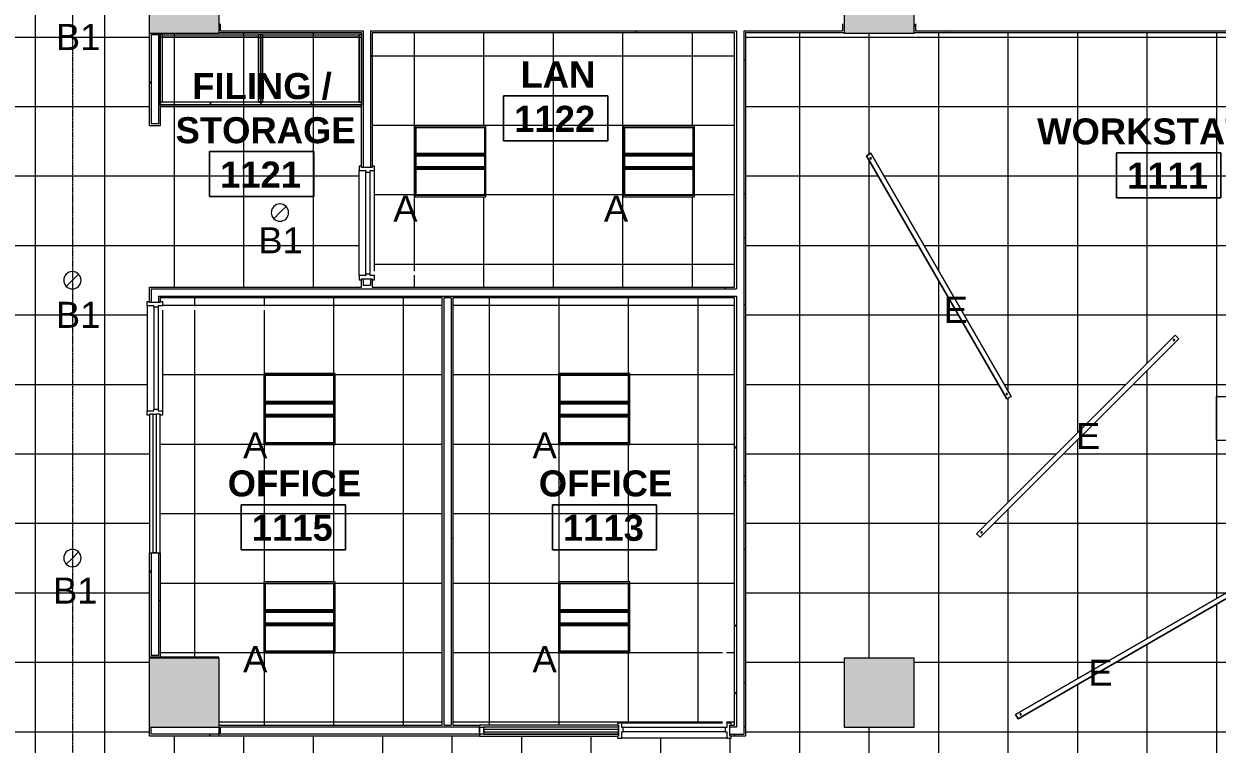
# Model space of a CAD drawing. Header units: inches. Extents: x 6664 to 8223, y 209 to 1287.
# Drawn here: x 6886.7 to 7298.7, y 462.6 to 711.4 of the extents above; entities that cross this region are included whole.
import ezdxf

# ---------------------------------------------------------------- set-up
doc = ezdxf.new("R2010")
doc.units = ezdxf.units.IN
doc.header["$MEASUREMENT"] = 0
doc.linetypes.add('Dash 1_16_', pattern=[0.125, 0.0625, -0.0625])
for name, color, linetype, lineweight in [('A-ANNO-KEYN', 231, 'Continuous', 9), ('A-AREA-IDEN', 2, 'Continuous', 9), ('A-CLNG', 13, 'Continuous', 13), ('A-CLNG-PATT', 13, 'Continuous', 13), ('A-DETL', 90, 'Continuous', 13), ('A-DETL-GENF', 92, 'Continuous', 9), ('A-DOOR', 31, 'Continuous', 13), ('A-GLAZ-CURT', 52, 'Continuous', 9), ('A-GLAZ-CWMG', 51, 'Continuous', 9), ('A-WALL', 113, 'Continuous', 13), ('A-WALL-PATT', 111, 'Continuous', 13), ('E-LITE-EQPM', 33, 'Continuous', 9), ('E-LITE-EQPM-IDEN', 33, 'Continuous', 9), ('I-WALL', 2, 'Continuous', 9), ('Q-CASE', 31, 'Continuous', 9), ('S-COLS', 52, 'Continuous', 13)]:
    doc.layers.add(name, color=color, linetype=linetype, lineweight=lineweight)
doc.styles.add('Arial', font='arial.ttf', dxfattribs={"height": 9})
doc.styles.add('Swis721 Lt BT_B', font='', dxfattribs={"height": 9})
doc.styles.get('Swis721 Lt BT_B').set_extended_font_data('Swis721 Lt BT', bold=True)
pattern_1 = [(0, (0, 0), (30.72, 7.68), [1.267, -21.773, 1.267, -21.773, -122.88]), (0, (0, 0), (30.72, 7.68), [-46.08, 1.267, -44.813, 1.267, -21.773, -53.76]), (0, (0, 0), (30.72, 7.68), [-115.2, 1.267, -14.093, 1.267, -37.133]), (120, (11.52, 3.84), (-22.011075, 22.7643004), [1.267, -21.773, 1.267, -21.773, -122.88]), (120, (11.52, 3.84), (-22.011075, 22.7643004), [-46.08, 1.267, -44.813, 1.267, -21.773, -53.76]), (120, (11.52, 3.84), (-22.011075, 22.7643004), [-115.2, 1.267, -14.093, 1.267, -37.133]), (240, (15.36, 19.2), (-8.708925, -30.4443004), [1.267, -21.773, 1.267, -21.773, -122.88]), (240, (15.36, 19.2), (-8.708925, -30.4443004), [-46.08, 1.267, -44.813, 1.267, -21.773, -53.76]), (240, (15.36, 19.2), (-8.708925, -30.4443004), [-115.2, 1.267, -14.093, 1.267, -37.133])]

# ---------------------------------------------------------------- blocks, each defined once
blk = doc.blocks.new('C-Counter Top - ADJ HEIGHT-7697481-11th FLOOR RCP')
at = {"layer": 'Q-CASE'}
for p, q in [((-27.01, 0), (22.2, 0)), ((22.2, 0), (22.2, -0.75)), ((-47.26, -0.75), (-47.26, -0.25)), ((-47.26, -25), (-47.26, -24.75)), ((22.2, -25), (-47.26, -25)), ((22.2, -24.75), (22.2, -25))]:
    blk.add_line(p, q, dxfattribs=at)
blk = doc.blocks.new('Rectangular Mullion - 1_5_ x 2_5_ rectangular-8515451-11th FLOOR RCP')
at = {"layer": 'A-GLAZ-CWMG'}
for p, q in [((7461.7, 401.61), (7461.7, 399.11)), ((7508.2, 401.61), (7461.7, 401.61)), ((7508.2, 399.11), (7508.2, 401.61)), ((7461.7, 399.11), (7508.2, 399.11))]:
    blk.add_line(p, q, dxfattribs=at)
blk = doc.blocks.new('CW Cupbd1 - UB 34_5_h x 24_d - 2 Doors - 1 Shelf-8532533-11th FLOOR RCP')
at = {"layer": 'Q-CASE'}
for p, q in [((2.75, -2.36), (2, -2.36)), ((2, -25.61), (2, -2.36)), ((2.75, -25.61), (2.75, -2.36)), ((2.75, -3.11), (2.75, -2.36)), ((2.75, -2.36), (35.98, -2.36)), ((35.98, -3.11), (2.75, -3.11)), ((2.75, -25.61), (2.75, -3.11)), ((2.75, -3.11), (35.98, -3.11)), ((36.73, -2.36), (35.98, -2.36)), ((35.98, -25.61), (35.98, -2.36)), ((35.98, -2.36), (35.98, -3.11)), ((35.98, -3.11), (35.98, -25.61)), ((36.73, -2.36), (36.73, -25.61)), ((19.36, -25.61), (2, -25.61)), ((2, -26.36), (2, -25.61)), ((2, -25.61), (2.75, -25.61)), ((2, -26.36), (19.36, -26.36)), ((35.98, -25.61), (2.75, -25.61)), ((19.36, -26.36), (19.36, -25.61)), ((36.73, -25.61), (19.36, -25.61)), ((19.36, -25.61), (19.36, -26.36)), ((19.36, -26.36), (36.73, -26.36)), ((35.98, -25.61), (36.73, -25.61)), ((36.73, -25.61), (36.73, -26.36))]:
    blk.add_line(p, q, dxfattribs=at)
blk = doc.blocks.new('Door - Single - Solid Door-8470082-11th FLOOR RCP')
at = {"layer": 'A-DOOR', "lineweight": 9}
for p, q in [((-14.13, 2.54), (-15.63, 2.54)), ((-15.63, 2.54), (-15.63, 1.79)), ((-14.13, 2.54), (22.12, 2.54)), ((-14.13, 0.29), (-14.13, 2.54)), ((-13.63, 0.29), (-14.13, 0.29)), ((-13.63, 0.29), (21.62, 0.29)), ((-13.63, -1.21), (-13.63, 0.29)), ((21.62, 0.29), (21.62, -1.21)), ((22.12, 0.29), (21.62, 0.29)), ((22.12, 2.54), (22.12, 0.29)), ((23.62, 2.54), (22.12, 2.54)), ((23.62, 1.79), (23.62, 2.54)), ((-15.63, -1.96), (-15.63, -2.71)), ((-15.63, -2.71), (-14.13, -2.71)), ((-14.13, -1.21), (-13.63, -1.21)), ((-14.13, -2.71), (-14.13, -1.21)), ((-14.13, -2.71), (-14.01, -2.71)), ((-13.63, -1.21), (21.62, -1.21)), ((-12.63, -2.71), (22.12, -2.71)), ((21.62, -1.21), (22.12, -1.21)), ((22.12, -1.21), (22.12, -2.71)), ((22.12, -2.71), (23.62, -2.71)), ((23.62, -2.71), (23.62, -1.96))]:
    blk.add_line(p, q, dxfattribs=at)
blk = doc.blocks.new('L-Recessed-Axis-Plano - 2 X 2-4550865-11th FLOOR RCP')
at = {"layer": 'E-LITE-EQPM', "color": 7}
for p, q in [((11.91, 11.87), (-11.91, 11.87)), ((-11.91, 11.87), (-11.91, -11.88)), ((-11.88, -11.56), (-11.88, 11.56)), ((-11.88, 11.56), (11.87, 11.56)), ((11.87, 11.56), (11.87, -11.56)), ((11.91, -11.88), (11.91, 11.87)), ((-11.88, 2.74), (11.87, 2.74)), ((11.87, 2.51), (-11.88, 2.51)), ((-11.88, 2.3), (11.87, 2.3)), ((-11.88, 2.2), (11.87, 2.2)), ((-11.88, 1.83), (11.87, 1.83)), ((-11.88, -1.83), (11.87, -1.83)), ((-11.88, -2.2), (11.87, -2.2)), ((-11.88, -2.3), (11.87, -2.3)), ((-11.88, -2.51), (11.87, -2.51)), ((-11.88, -2.74), (11.87, -2.74)), ((-11.91, -11.88), (11.91, -11.88)), ((11.87, -11.56), (-11.88, -11.56))]:
    blk.add_line(p, q, dxfattribs=at)
blk = doc.blocks.new('L-Pendant-Axis-Sculpt-Direct_Indirect - SCDI-F-8-4584194-11th FLOOR RCP')
at = {"layer": 'A-DETL-GENF', "color": 7}
for p, q in [((-48.5, -0.875), (-48.5, 0.875)), ((-48.5, 0.875), (48.5, 0.875)), ((48.5, 0.875), (-48.5, 0.875)), ((-48.5, 0.875), (-48.5, -0.875)), ((48.5, 0.875), (48.5, -0.875)), ((48.5, -0.875), (48.5, 0.875)), ((48.5, -0.875), (-48.5, -0.875)), ((-48.5, -0.875), (48.5, -0.875))]:
    blk.add_line(p, q, dxfattribs=at)
for centre in [(-47, 0), (47, 0)]:
    blk.add_circle(centre, 0.25, dxfattribs=at)
blk = doc.blocks.new('L-Recessed Circular - Downlight - 6_-7722002-11th FLOOR RCP')
at = {"layer": 'E-LITE-EQPM', "color": 7}
for q in [(-2.12, -2.12), (2.12, 2.12)]:
    blk.add_line((0, 0), q, dxfattribs=at)
for start, end in [(360, 180), (180, 360)]:
    blk.add_arc((0, 0), 3, start, end, dxfattribs=at)
blk = doc.blocks.new('Concrete-Rectangular-Column - 24 x 24-7727722-11th FLOOR RCP')
at = {"layer": 'S-COLS', "lineweight": 9}
blk.add_hatch(color=7, dxfattribs=at).paths.add_polyline_path([(-12, -12), (12, -12), (12, 12), (-12, 12), (-12, 6.09)], flags=0)
at = {"layer": 'S-COLS', "color": 8, "lineweight": 20}
for p, q in [((-12, 12), (12, 12)), ((-12, -12), (-12, 12)), ((12, 12), (12, -12)), ((12, -12), (-12, -12))]:
    blk.add_line(p, q, dxfattribs=at)
blk = doc.blocks.new('System Panel - Glazed-8515452-11th FLOOR RCP')
at = {"layer": 'A-GLAZ-CURT', "lineweight": 13}
for p, q in [((-23.25, -0.5), (-23.25, 0.5)), ((-23.25, 0.5), (23.25, 0.5)), ((23.25, 0.5), (23.25, -0.5)), ((23.25, -0.5), (-23.25, -0.5))]:
    blk.add_line(p, q, dxfattribs=at)
blk = doc.blocks.new('System Panel - Glazed-8308428-11th FLOOR RCP')
at = {"layer": 'A-GLAZ-CURT', "lineweight": 13}
for p, q in [((-23.99, -0.5), (-23.99, 0.5)), ((-23.99, 0.5), (23.99, 0.5)), ((23.99, 0.5), (23.99, -0.5)), ((23.99, -0.5), (-23.99, -0.5))]:
    blk.add_line(p, q, dxfattribs=at)
blk = doc.blocks.new('Door - Single - Solid Door - wood-8514986-11th FLOOR RCP')
at = {"layer": 'A-DOOR', "lineweight": 9}
for p, q in [((-14.13, 2.54), (-15.63, 2.54)), ((-15.63, 2.54), (-15.63, 1.79)), ((-14.13, 2.54), (22.12, 2.54)), ((-14.13, 0.29), (-14.13, 2.54)), ((-13.63, 0.29), (-14.13, 0.29)), ((-13.63, 0.29), (21.62, 0.29)), ((-13.63, -1.21), (-13.63, 0.29)), ((21.62, 0.29), (21.62, -1.21)), ((22.12, 0.29), (21.62, 0.29)), ((22.12, 2.54), (22.12, 0.29)), ((23.62, 2.54), (22.12, 2.54)), ((23.24, 1.79), (23.62, 1.79)), ((23.24, 0.41), (23.24, 1.79)), ((23.62, 1.79), (23.62, 2.54)), ((-15.63, -1.96), (-15.63, -2.71)), ((-15.63, -2.71), (-14.13, -2.71)), ((-14.13, -1.21), (-13.63, -1.21)), ((-14.13, -2.71), (-14.13, -1.21)), ((-14.13, -2.71), (-14.01, -2.71)), ((-13.63, -1.21), (21.62, -1.21)), ((-12.63, -2.71), (22.12, -2.71)), ((21.62, -1.21), (22.12, -1.21)), ((22.12, -1.21), (22.12, -2.71)), ((22.12, -2.71), (23.62, -2.71)), ((23.24, -1.96), (23.24, -0.59)), ((23.62, -1.96), (23.24, -1.96)), ((23.62, -2.71), (23.62, -1.96))]:
    blk.add_line(p, q, dxfattribs=at)
blk = doc.blocks.new('Door - Single - Solid Door - wood-8470088-11th FLOOR RCP')
at = {"layer": 'A-DOOR', "lineweight": 9}
for p, q in [((-15.63, 1.96), (-15.63, 2.71)), ((-15.63, 2.71), (-14.13, 2.71)), ((-14.13, 2.71), (-14.01, 2.71)), ((-14.13, 2.71), (-14.13, 1.21)), ((-14.13, 1.21), (-13.63, 1.21)), ((-13.63, 1.21), (21.62, 1.21)), ((-13.63, 1.21), (-13.63, -0.29)), ((-12.63, 2.71), (22.12, 2.71)), ((21.62, -0.29), (21.62, 1.21)), ((21.62, 1.21), (22.12, 1.21)), ((22.12, 1.21), (22.12, 2.71)), ((22.12, 2.71), (23.62, 2.71)), ((23.62, 1.96), (23.24, 1.96)), ((23.24, 1.96), (23.24, 0.59)), ((23.62, 2.71), (23.62, 1.96)), ((-15.63, -2.54), (-15.63, -1.79)), ((-14.13, -2.54), (-15.63, -2.54)), ((-13.63, -0.29), (-14.13, -0.29)), ((-14.13, -0.29), (-14.13, -2.54)), ((-14.13, -2.54), (22.12, -2.54)), ((-13.63, -0.29), (21.62, -0.29)), ((22.12, -0.29), (21.62, -0.29)), ((22.12, -2.54), (22.12, -0.29)), ((23.62, -2.54), (22.12, -2.54)), ((23.24, -0.41), (23.24, -1.79)), ((23.24, -1.79), (23.62, -1.79)), ((23.62, -1.79), (23.62, -2.54))]:
    blk.add_line(p, q, dxfattribs=at)
blk = doc.blocks.new('Rectangular Mullion - 1_5_ x 2_5_ rectangular-8515453-11th FLOOR RCP')
at = {"layer": 'A-GLAZ-CWMG', "lineweight": 20}
for p, q in [((0, 1.25), (-1.5, 1.25)), ((-1.5, 1.25), (-1.5, -1.25)), ((0, -1.25), (0, 1.25)), ((-1.5, -1.25), (0, -1.25))]:
    blk.add_line(p, q, dxfattribs=at)
blk = doc.blocks.new('Rectangular Mullion - 1_5_ x 2_5_ rectangular-8515443-11th FLOOR RCP')
at = {"layer": 'A-GLAZ-CWMG'}
for p, q in [((7461.7, 401.61), (7508.2, 401.61)), ((7461.7, 399.11), (7508.2, 399.11))]:
    blk.add_line(p, q, dxfattribs=at)
blk = doc.blocks.new('Room Tag - Room Name and Number-3379422-11th FLOOR RCP')
at = {"layer": 'A-AREA-IDEN'}
for p, q in [((-0.1881, -0.1636), (-0.1881, -0.0018)), ((-0.1881, -0.0018), (0.1869, -0.0018)), ((0.1869, -0.0018), (-0.1881, -0.0018)), ((-0.1881, -0.0018), (-0.1881, -0.1636)), ((0.1869, -0.0018), (0.1869, -0.1636)), ((0.1869, -0.1636), (0.1869, -0.0018)), ((0.1869, -0.1636), (-0.1881, -0.1636)), ((-0.1881, -0.1636), (0.1869, -0.1636))]:
    blk.add_line(p, q, dxfattribs=at)
blk = doc.blocks.new('Keynote Tag - Keynote Number - Boxed-135510-11th FLOOR RCP')
at = {"layer": 'A-ANNO-KEYN'}
for p, q in [((-0.125, -0.0792), (-0.125, 0.0781)), ((-0.125, 0.0781), (0.125, 0.0781)), ((0.125, 0.0781), (0.125, -0.0792)), ((-0.125, -0.0792), (0.125, -0.0792))]:
    blk.add_line(p, q, dxfattribs=at)

msp = doc.modelspace()

# ---------------------------------------------------------------- hatches: boundary and pattern name
at = {"layer": 'A-CLNG-PATT'}
h = msp.add_hatch(dxfattribs=at)
h.set_pattern_fill('FP_32', color=256, style=0, pattern_type=2)
h.set_pattern_definition([(0, (7514.6, 778.86), (0, -24), []), (270, (7514.6, 778.86), (-24, -1e-15), [])])
h.paths.add_polyline_path([(7931.61, 400.61), (7961.24, 400.61), (7961.24, 402.59), (8000.49, 402.59), (8000.49, 400.61), (8009.24, 400.61), (8009.24, 402.59), (8048.49, 402.59), (8048.49, 400.61), (8072.11, 400.61), (8072.11, 465.73), (7889.99, 465.73), (7889.99, 467.11), (7769.74, 467.11), (7769.74, 466.23), (7768.74, 466.23), (7768.74, 467.11), (7711.99, 467.11), (7711.99, 465.36), (7585.99, 465.36), (7585.99, 464.61), (7546.74, 464.61), (7546.74, 465.36), (7537.61, 465.36), (7537.61, 464.61), (7498.36, 464.61), (7498.36, 465.36), (7410.11, 465.36), (7410.11, 468.36), (7409.99, 468.36), (7409.99, 492.36), (7430.24, 492.36), (7430.22, 708.11), (7409.99, 708.11), (7409.99, 708.36), (7193.99, 708.36), (7193.99, 708.11), (7169.99, 708.11), (7169.99, 708.36), (7135.86, 708.36), (7135.86, 465.36), (7130.86, 465.36), (7130.86, 464.61), (7091.61, 464.61), (7091.61, 465.36), (6929.99, 465.36), (6929.99, 576.26), (6929.24, 576.26), (6929.24, 615.51), (6929.99, 615.51), (6929.99, 620.48), (7003.2, 620.5), (7003.2, 622.98), (7002.45, 622.98), (7002.45, 662.23), (7003.2, 662.23), (7003.2, 708.36), (6953.99, 708.36), (6953.99, 708.11), (6933.74, 708.11), (6933.74, 676.23), (6929.99, 676.23), (6929.99, 851.98), (6936.24, 851.98), (6936.24, 852.73), (6975.49, 852.73), (6975.49, 851.98), (7128.24, 851.98), (7128.24, 852.73), (7167.49, 852.73), (7167.49, 851.98), (7242.99, 851.98), (7242.99, 852.73), (7282.24, 852.73), (7282.24, 851.98), (7288.99, 851.98), (7288.99, 852.73), (7328.24, 852.73), (7328.24, 851.98), (7388.49, 851.98), (7388.49, 922.86), (7325.74, 922.86), (7325.74, 929.11), (7324.99, 929.11), (7324.99, 968.36), (7325.74, 968.36), (7325.74, 1134.36), (7304.5, 1134.36), (7304.5, 1133.61), (7265.25, 1133.61), (7265.25, 1134.36), (7197.5, 1134.36), (7197.5, 1133.61), (7158.25, 1133.61), (7158.25, 1134.36), (7153.7, 1134.36), (7148.88, 1131.23), (7149.29, 1130.6), (7116.37, 1109.22), (7115.93, 1109.84), (7028.11, 1052.8), (7028.52, 1052.17), (6995.6, 1030.8), (6995.19, 1031.43), (6876.83, 954.56), (6876.83, 804.63), (6877.58, 804.63), (6877.58, 765.38), (6876.83, 765.38), (6876.83, 756.66), (6877.58, 756.66), (6877.58, 717.41), (6876.83, 717.41), (6876.83, 628.66), (6877.58, 628.66), (6877.58, 589.41), (6876.83, 589.41), (6876.86, 402.23), (6896.36, 402.23), (6896.36, 402.98), (6935.61, 402.98), (6935.61, 402.23), (6944.36, 402.23), (6944.36, 402.98), (6983.61, 402.98), (6983.61, 402.23), (7133.98, 402.23), (7133.98, 402.98), (7173.23, 402.98), (7173.23, 402.23), (7181.98, 402.23), (7181.98, 402.98), (7221.23, 402.98), (7221.23, 402.23), (7374.83, 402.23), (7374.83, 402.98), (7414.08, 402.98), (7414.08, 402.23), (7422.83, 402.23), (7422.83, 402.98), (7462.08, 402.98), (7462.08, 402.23), (7616.74, 402.23), (7616.74, 402.98), (7655.99, 402.98), (7655.99, 402.23), (7662.74, 402.23), (7662.74, 402.98), (7701.99, 402.98), (7701.99, 402.23), (7914.99, 402.23), (7914.99, 400.61)], flags=0)
h.paths.add_polyline_path([(8120.76, 402.23), (8121.74, 402.23), (8121.74, 462.23), (8088.24, 462.23), (8088.24, 465.73), (8075.86, 465.73), (8075.86, 402.23), (8120.71, 402.23)], flags=0)
h.paths.add_polyline_path([(6998.6, 427.8), (6997.82, 427.9), (6997.02, 428.26), (6996.48, 428.68), (6996, 429.3), (6995.7, 430.02), (6995.6, 430.8), (6995.7, 431.57), (6996, 432.3), (6996.48, 432.92), (6997.1, 433.4), (6997.82, 433.69), (6998.6, 433.8), (6999.38, 433.69), (7000.1, 433.4), (7000.72, 432.92), (7001.2, 432.3), (7001.5, 431.57), (7001.6, 430.8), (7001.5, 430.02), (7001.2, 429.3), (7000.72, 428.68), (7000.1, 428.2), (6999.38, 427.9), (6999.07, 427.86)], flags=0)
h.paths.add_polyline_path([(6903.41, 427.86), (6902.63, 427.96), (6901.91, 428.26), (6901.29, 428.74), (6900.81, 429.36), (6900.51, 430.08), (6900.41, 430.86), (6900.51, 431.64), (6900.81, 432.36), (6901.29, 432.98), (6901.91, 433.46), (6902.63, 433.76), (6903.41, 433.86), (6904.19, 433.76), (6904.91, 433.46), (6905.53, 432.98), (6906.01, 432.36), (6906.31, 431.64), (6906.4, 430.8), (6906.28, 430.02), (6905.96, 429.3), (6905.45, 428.68), (6904.91, 428.26), (6904.19, 427.96)], flags=0)
h.paths.add_polyline_path([(7094.6, 427.86), (7093.82, 427.96), (7093.1, 428.26), (7092.48, 428.74), (7092, 429.36), (7091.7, 430.08), (7091.6, 430.86), (7091.7, 431.64), (7092, 432.36), (7092.48, 432.98), (7093.1, 433.46), (7093.82, 433.76), (7094.6, 433.86), (7095.53, 433.69), (7096.18, 433.4), (7096.72, 432.98), (7097.2, 432.36), (7097.5, 431.64), (7097.6, 430.86), (7097.5, 430.08), (7097.2, 429.36), (7096.72, 428.74), (7096.1, 428.26), (7095.38, 427.96)], flags=0)
h.paths.add_polyline_path([(7190.6, 427.86), (7189.82, 427.96), (7189.1, 428.26), (7188.48, 428.74), (7188, 429.36), (7187.7, 430.08), (7187.6, 430.86), (7187.7, 431.64), (7188, 432.36), (7188.48, 432.98), (7189.1, 433.46), (7189.82, 433.76), (7190.6, 433.86), (7191.38, 433.76), (7192.1, 433.46), (7192.72, 432.98), (7193.2, 432.36), (7193.5, 431.64), (7193.6, 430.86), (7193.5, 430.08), (7193.2, 429.36), (7192.72, 428.74), (7192.1, 428.26), (7191.38, 427.96), (7190.93, 427.9)], flags=0)
h.paths.add_polyline_path([(7286.6, 427.86), (7285.82, 427.96), (7285.1, 428.26), (7284.48, 428.74), (7284, 429.36), (7283.7, 430.08), (7283.6, 430.86), (7283.7, 431.64), (7284, 432.36), (7284.48, 432.98), (7285.1, 433.46), (7285.82, 433.76), (7286.6, 433.86), (7287.38, 433.76), (7288.1, 433.46), (7288.72, 432.98), (7289.2, 432.36), (7289.5, 431.64), (7289.6, 430.86), (7289.5, 430.08), (7289.2, 429.36), (7288.72, 428.74), (7288.1, 428.26), (7287.38, 427.96)], flags=0)
h.paths.add_polyline_path([(7478.6, 427.86), (7477.82, 427.96), (7477.1, 428.26), (7476.48, 428.74), (7476, 429.36), (7475.7, 430.08), (7475.6, 430.86), (7475.7, 431.64), (7476, 432.36), (7476.48, 432.98), (7477.1, 433.46), (7477.82, 433.76), (7478.6, 433.86), (7479.38, 433.76), (7480.1, 433.46), (7480.72, 432.98), (7481.2, 432.36), (7481.5, 431.64), (7481.6, 430.86), (7481.5, 430.08), (7481.2, 429.36), (7480.72, 428.74), (7480.1, 428.26), (7479.38, 427.96)], flags=0)
h.paths.add_polyline_path([(7574.6, 427.86), (7573.82, 427.96), (7573.1, 428.26), (7572.48, 428.74), (7572, 429.36), (7571.7, 430.08), (7571.6, 430.86), (7571.7, 431.64), (7572, 432.36), (7572.48, 432.98), (7573.1, 433.46), (7573.82, 433.76), (7574.6, 433.86), (7575.38, 433.76), (7576.1, 433.46), (7576.72, 432.98), (7577.2, 432.36), (7577.5, 431.64), (7577.6, 430.86), (7577.5, 430.08), (7577.2, 429.36), (7576.72, 428.74), (7575.95, 428.2), (7575.38, 427.96)], flags=0)
h.paths.add_polyline_path([(7382.6, 427.86), (7381.82, 427.96), (7381.1, 428.26), (7380.48, 428.74), (7380, 429.36), (7379.7, 430.08), (7379.6, 430.86), (7379.7, 431.64), (7380, 432.36), (7380.48, 432.98), (7381.1, 433.46), (7381.82, 433.76), (7382.6, 433.86), (7383.38, 433.76), (7384.1, 433.46), (7384.72, 432.98), (7385.2, 432.36), (7385.5, 431.64), (7385.6, 430.86), (7385.5, 430.08), (7385.2, 429.36), (7384.72, 428.74), (7384.1, 428.26), (7383.38, 427.96)], flags=0)
h.paths.add_polyline_path([(7670.6, 427.86), (7669.82, 427.96), (7669.1, 428.26), (7668.48, 428.74), (7668, 429.36), (7667.7, 430.08), (7667.6, 430.86), (7667.7, 431.64), (7668, 432.36), (7668.48, 432.98), (7669.1, 433.46), (7669.84, 433.76), (7670.6, 433.86), (7671.38, 433.76), (7672.1, 433.46), (7672.72, 432.98), (7673.2, 432.36), (7673.5, 431.64), (7673.6, 430.86), (7673.5, 430.08), (7673.2, 429.36), (7672.72, 428.74), (7672.1, 428.26), (7671.38, 427.96)], flags=0)
h.paths.add_polyline_path([(7766.6, 427.86), (7765.82, 427.96), (7765.1, 428.26), (7764.48, 428.74), (7764, 429.36), (7763.7, 430.08), (7763.6, 430.86), (7763.74, 431.73), (7764, 432.36), (7764.48, 432.98), (7765.1, 433.46), (7765.82, 433.76), (7766.6, 433.86), (7767.38, 433.76), (7768.1, 433.46), (7768.72, 432.98), (7769.2, 432.36), (7769.5, 431.64), (7769.6, 430.86), (7769.5, 430.08), (7769.2, 429.36), (7768.72, 428.74), (7768.1, 428.26), (7767.38, 427.96)], flags=0)
h.paths.add_polyline_path([(7862.6, 427.86), (7861.82, 427.96), (7861.1, 428.26), (7860.48, 428.74), (7860, 429.36), (7859.7, 430.08), (7859.6, 430.86), (7859.7, 431.64), (7860, 432.36), (7860.48, 432.98), (7861.1, 433.46), (7861.82, 433.76), (7862.6, 433.86), (7863.38, 433.76), (7864.1, 433.46), (7864.76, 432.93), (7865.2, 432.36), (7865.5, 431.64), (7865.6, 430.86), (7865.5, 430.08), (7865.2, 429.36), (7864.72, 428.74), (7864.1, 428.26), (7863.38, 427.96)], flags=0)
h.paths.add_polyline_path([(8054.6, 427.86), (8053.82, 427.96), (8053.1, 428.26), (8052.48, 428.74), (8052, 429.36), (8051.7, 430.08), (8051.6, 430.86), (8051.7, 431.64), (8052, 432.36), (8052.48, 432.98), (8053.1, 433.46), (8053.82, 433.76), (8054.6, 433.86), (8055.38, 433.76), (8056.1, 433.46), (8056.72, 432.98), (8057.2, 432.36), (8057.5, 431.64), (8057.6, 430.86), (8057.5, 430.08), (8057.2, 429.36), (8056.72, 428.74), (8056.1, 428.26), (8055.38, 427.96)], flags=0)
h.paths.add_polyline_path([(7958.6, 427.86), (7957.82, 427.96), (7957.1, 428.26), (7956.48, 428.74), (7956, 429.36), (7955.7, 430.08), (7955.6, 430.86), (7955.7, 431.64), (7956, 432.36), (7956.48, 432.98), (7957.1, 433.46), (7957.82, 433.76), (7958.6, 433.86), (7959.38, 433.76), (7960.1, 433.46), (7960.72, 432.98), (7961.2, 432.36), (7961.5, 431.64), (7961.6, 430.86), (7961.5, 430.08), (7961.2, 429.36), (7960.72, 428.74), (7960.1, 428.26), (7959.38, 427.96)], flags=0)
h.paths.add_polyline_path([(8102.6, 427.86), (8101.82, 427.96), (8101.1, 428.26), (8100.48, 428.74), (8100, 429.36), (8099.7, 430.08), (8099.6, 430.86), (8099.7, 431.64), (8100, 432.36), (8100.48, 432.98), (8101.1, 433.46), (8101.82, 433.76), (8102.6, 433.86), (8103.38, 433.76), (8104.1, 433.46), (8104.72, 432.98), (8105.2, 432.36), (8105.5, 431.64), (8105.6, 430.86), (8105.5, 430.08), (8105.2, 429.36), (8104.72, 428.74), (8104.1, 428.26), (8103.38, 427.96)], flags=0)
h.paths.add_polyline_path([(7193.5, 468.36), (7169.99, 468.36), (7169.99, 492.36), (7193.99, 492.36), (7193.99, 468.36)], flags=0)
h.paths.add_polyline_path([(7230, 471.35), (7229.12, 472.87), (7313.13, 521.37), (7314, 519.85), (7256.15, 486.45)], flags=0)
h.paths.add_polyline_path([(7383.21, 494.07), (7334.71, 578.08), (7336.22, 578.95), (7384.72, 494.95)], flags=0)
h.paths.add_polyline_path([(6903.41, 523.86), (6902.63, 523.96), (6901.91, 524.26), (6901.29, 524.74), (6900.81, 525.36), (6900.51, 526.08), (6900.41, 526.86), (6900.51, 527.64), (6900.81, 528.36), (6901.29, 528.98), (6901.91, 529.46), (6902.63, 529.76), (6903.41, 529.86), (6904.19, 529.76), (6904.91, 529.46), (6905.53, 528.98), (6906.01, 528.36), (6906.31, 527.64), (6906.41, 526.86), (6906.31, 526.08), (6906.01, 525.36), (6905.53, 524.74), (6904.91, 524.26), (6904.19, 523.96)], flags=0)
h.paths.add_polyline_path([(7216.92, 534.05), (7215.69, 535.28), (7284.27, 603.87), (7285.51, 602.64), (7227.61, 544.73)], flags=0)
h.paths.add_polyline_path([(7226.09, 581.85), (7177.59, 665.85), (7179.11, 666.73), (7227.61, 582.72)], flags=0)
h.paths.add_polyline_path([(7316.01, 604.45), (7314.77, 605.68), (7383.36, 674.27), (7384.6, 673.04), (7320.35, 608.79)], flags=0)
h.paths.add_polyline_path([(6903.41, 619.86), (6902.63, 619.96), (6901.91, 620.26), (6901.29, 620.74), (6900.81, 621.36), (6900.51, 622.08), (6900.41, 622.86), (6900.51, 623.64), (6900.81, 624.36), (6901.29, 624.98), (6901.91, 625.46), (6902.63, 625.76), (6903.41, 625.86), (6904.19, 625.76), (6904.91, 625.46), (6905.53, 624.98), (6906.01, 624.36), (6906.31, 623.64), (6906.41, 622.86), (6906.31, 622.08), (6906.01, 621.36), (6905.53, 620.74), (6904.91, 620.26), (6904.19, 619.96)], flags=0)
h.paths.add_polyline_path([(6975.08, 643.23), (6974.3, 643.34), (6973.58, 643.64), (6972.96, 644.11), (6972.48, 644.73), (6972.18, 645.46), (6972.08, 646.23), (6972.18, 647.01), (6972.48, 647.73), (6972.96, 648.36), (6973.58, 648.83), (6974.3, 649.13), (6975.08, 649.23), (6975.86, 649.13), (6976.58, 648.83), (6977.2, 648.36), (6977.68, 647.73), (6977.98, 647.01), (6978.08, 646.23), (6977.98, 645.46), (6977.68, 644.73), (6977.2, 644.11), (6976.58, 643.64), (6975.86, 643.34)], flags=0)
h.paths.add_polyline_path([(6903.41, 715.86), (6902.63, 715.96), (6901.91, 716.26), (6901.29, 716.74), (6900.81, 717.36), (6900.51, 718.08), (6900.41, 718.86), (6900.51, 719.64), (6900.81, 720.36), (6901.29, 720.98), (6901.91, 721.46), (6902.63, 721.76), (6903.41, 721.86), (6904.19, 721.76), (6904.91, 721.46), (6905.53, 720.98), (6906.01, 720.36), (6906.31, 719.64), (6906.41, 718.86), (6906.31, 718.08), (6906.01, 717.36), (6905.53, 716.74), (6904.91, 716.26), (6904.19, 715.96)], flags=0)
h.paths.add_polyline_path([(6903.41, 811.86), (6902.63, 811.96), (6901.91, 812.26), (6901.29, 812.74), (6900.81, 813.36), (6900.51, 814.08), (6900.41, 814.86), (6900.51, 815.64), (6900.81, 816.36), (6901.29, 816.98), (6901.91, 817.46), (6902.63, 817.76), (6903.41, 817.86), (6904.19, 817.76), (6904.91, 817.46), (6905.53, 816.98), (6906.01, 816.36), (6906.31, 815.64), (6906.41, 814.86), (6906.31, 814.08), (6906.01, 813.36), (6905.53, 812.74), (6904.91, 812.26), (6904.19, 811.96)], flags=0)
h.paths.add_polyline_path([(6903.41, 885.02), (6902.63, 885.12), (6901.91, 885.42), (6901.29, 885.89), (6900.81, 886.52), (6900.51, 887.24), (6900.41, 888.02), (6900.51, 888.79), (6900.81, 889.52), (6901.29, 890.14), (6901.91, 890.61), (6902.63, 890.91), (6903.41, 891.02), (6904.19, 890.91), (6904.91, 890.61), (6905.53, 890.14), (6906.01, 889.52), (6906.31, 888.79), (6906.41, 888.02), (6906.31, 887.24), (6906.01, 886.52), (6905.53, 885.89), (6904.91, 885.42), (6904.19, 885.12)], flags=0)
h.paths.add_polyline_path([(7190.6, 885.02), (7189.82, 885.12), (7189.1, 885.42), (7188.48, 885.89), (7188, 886.52), (7187.7, 887.24), (7187.6, 888.02), (7187.7, 888.79), (7188, 889.52), (7188.48, 890.14), (7189.1, 890.61), (7189.93, 890.93), (7190.6, 891.02), (7191.38, 890.91), (7192.1, 890.61), (7192.72, 890.14), (7193.2, 889.52), (7193.5, 888.79), (7193.6, 888.02), (7193.5, 887.24), (7193.2, 886.52), (7192.72, 885.89), (7192.1, 885.42), (7191.38, 885.12)], flags=0)
h.paths.add_polyline_path([(7286.6, 885.02), (7285.82, 885.12), (7285.1, 885.42), (7284.48, 885.89), (7284, 886.52), (7283.7, 887.24), (7283.6, 888.02), (7283.7, 888.79), (7284, 889.52), (7284.48, 890.14), (7285.1, 890.61), (7285.82, 890.91), (7286.6, 891.02), (7287.38, 890.91), (7288.1, 890.61), (7288.72, 890.14), (7289.2, 889.52), (7289.5, 888.79), (7289.6, 888.02), (7289.5, 887.24), (7289.2, 886.52), (7288.72, 885.89), (7288.1, 885.42), (7287.38, 885.12)], flags=0)
h.paths.add_polyline_path([(7094.6, 885.02), (7093.82, 885.12), (7093.1, 885.42), (7092.48, 885.89), (7092, 886.52), (7091.7, 887.24), (7091.6, 888.02), (7091.7, 888.79), (7092, 889.52), (7092.48, 890.14), (7093.1, 890.61), (7093.82, 890.91), (7094.6, 891.02), (7095.38, 890.91), (7096.1, 890.61), (7096.72, 890.14), (7097.2, 889.52), (7097.5, 888.79), (7097.6, 888.02), (7097.5, 887.24), (7097.2, 886.52), (7096.72, 885.89), (7096.1, 885.42), (7095.38, 885.12)], flags=0)
h.paths.add_polyline_path([(7358.6, 885.02), (7357.82, 885.12), (7357.1, 885.42), (7356.48, 885.89), (7356, 886.52), (7355.7, 887.24), (7355.6, 888.02), (7355.7, 888.79), (7356, 889.52), (7356.48, 890.14), (7357.1, 890.61), (7357.82, 890.91), (7358.6, 891.02), (7359.38, 890.91), (7360.1, 890.61), (7360.72, 890.14), (7361.2, 889.52), (7361.5, 888.79), (7361.6, 888.02), (7361.5, 887.24), (7361.2, 886.52), (7360.72, 885.89), (7360.1, 885.42), (7359.38, 885.12)], flags=0)
h.paths.add_polyline_path([(6998.6, 885.02), (6997.82, 885.12), (6997.1, 885.42), (6996.48, 885.89), (6996, 886.52), (6995.7, 887.24), (6995.6, 888.02), (6995.7, 888.79), (6996, 889.52), (6996.48, 890.14), (6997.1, 890.61), (6997.82, 890.91), (6998.6, 891.02), (6999.38, 890.91), (7000.1, 890.61), (7000.72, 890.14), (7001.2, 889.52), (7001.5, 888.79), (7001.6, 888.02), (7001.5, 887.24), (7001.2, 886.52), (7000.72, 885.89), (7000.1, 885.42), (6999.38, 885.12)], flags=0)
h.paths.add_polyline_path([(7191.91, 906.67), (7123.33, 975.26), (7124.56, 976.5), (7193.15, 907.91)], flags=0)
h.paths.add_polyline_path([(7016.83, 913.99), (7015.19, 914.58), (7048.36, 1005.73), (7050.01, 1005.14), (7017.07, 914.63)], flags=0)
h.paths.add_polyline_path([(7059.91, 946.36), (7059.91, 974.36), (7087.99, 974.36), (7087.99, 946.36), (7059.99, 946.36)], flags=0)
h.paths.add_polyline_path([(6950.6, 955.86), (6949.82, 955.96), (6949.1, 956.26), (6948.48, 956.74), (6948, 957.36), (6947.7, 958.08), (6947.6, 958.86), (6947.7, 959.64), (6948, 960.36), (6948.48, 960.98), (6949.1, 961.46), (6949.82, 961.76), (6950.71, 961.84), (6951.38, 961.76), (6952.1, 961.46), (6952.72, 960.98), (6953.2, 960.36), (6953.5, 959.64), (6953.6, 958.86), (6953.5, 958.08), (6953.2, 957.36), (6952.72, 956.74), (6952.1, 956.26), (6951.38, 955.96)], flags=0)
h.paths.add_polyline_path([(7203.11, 956.89), (7201.59, 957.77), (7250.09, 1041.77), (7251.61, 1040.9), (7210.79, 970.21)], flags=0)
h.paths.add_polyline_path([(7286.6, 979.86), (7285.82, 979.96), (7285.1, 980.26), (7284.48, 980.74), (7284, 981.36), (7283.7, 982.08), (7283.6, 982.86), (7283.7, 983.64), (7284, 984.36), (7284.48, 984.98), (7285.1, 985.46), (7285.82, 985.76), (7286.6, 985.86), (7287.38, 985.76), (7288.1, 985.46), (7288.72, 984.98), (7289.2, 984.36), (7289.5, 983.64), (7289.6, 982.86), (7289.5, 982.08), (7289.2, 981.36), (7288.72, 980.74), (7288.1, 980.26), (7287.38, 979.96)], flags=0)
h.paths.add_polyline_path([(7094.6, 1051.86), (7093.82, 1051.96), (7093.1, 1052.26), (7092.48, 1052.74), (7092, 1053.36), (7091.7, 1054.08), (7091.6, 1054.86), (7091.7, 1055.64), (7092, 1056.36), (7092.48, 1056.98), (7093.1, 1057.46), (7093.82, 1057.76), (7094.6, 1057.86), (7095.38, 1057.76), (7096.1, 1057.46), (7096.72, 1056.98), (7097.2, 1056.36), (7097.5, 1055.64), (7097.6, 1054.86), (7097.5, 1054.08), (7097.2, 1053.36), (7096.72, 1052.74), (7096.1, 1052.26), (7095.38, 1051.96)], flags=0)
h.paths.add_polyline_path([(7190.6, 1075.86), (7189.82, 1075.96), (7189.1, 1076.26), (7188.48, 1076.74), (7188, 1077.36), (7187.7, 1078.08), (7187.6, 1078.86), (7187.7, 1079.64), (7188, 1080.36), (7188.48, 1080.98), (7189.1, 1081.46), (7189.82, 1081.76), (7190.6, 1081.86), (7191.38, 1081.76), (7192.1, 1081.46), (7192.72, 1080.98), (7193.2, 1080.36), (7193.5, 1079.64), (7193.6, 1078.86), (7193.5, 1078.08), (7193.2, 1077.36), (7192.72, 1076.74), (7192.1, 1076.26), (7191.38, 1075.96)], flags=0)
h.paths.add_polyline_path([(7286.6, 1075.86), (7285.82, 1075.96), (7285.1, 1076.26), (7284.48, 1076.74), (7284, 1077.36), (7283.7, 1078.08), (7283.6, 1078.86), (7283.7, 1079.64), (7284, 1080.36), (7284.48, 1080.98), (7285.1, 1081.46), (7285.82, 1081.76), (7286.6, 1081.86), (7287.38, 1081.76), (7288.1, 1081.46), (7288.72, 1080.98), (7289.2, 1080.36), (7289.5, 1079.64), (7289.6, 1078.86), (7289.5, 1078.08), (7289.2, 1077.36), (7288.72, 1076.74), (7288.1, 1076.26), (7287.38, 1075.96)], flags=0)
h = msp.add_hatch(dxfattribs=at)
h.set_pattern_fill('FP_26', color=256, style=0, pattern_type=2)
h.set_pattern_definition([(180, (7069.534, 676.422), (3e-15, 24), []), (90, (7069.534, 676.422), (24, -1e-15), [])])
h.paths.add_polyline_path([(7043.87, 620.48), (7132.11, 620.48), (7132.11, 708.36), (7006.95, 708.36), (7006.95, 662.23), (7007.7, 662.23), (7007.7, 625.98), (7043.7, 625.98), (7043.7, 624.61), (7007.7, 624.61), (7007.7, 622.98), (7006.95, 622.98), (7006.95, 620.48), (7043.7, 620.48)], flags=0)
h.paths.add_polyline_path([(7046.24, 651.71), (7021.62, 651.71), (7021.62, 676.28), (7046.24, 676.28), (7046.24, 669.95)], flags=0)
h.paths.add_polyline_path([(7118.24, 651.71), (7093.62, 651.71), (7093.62, 676.28), (7118.24, 676.28), (7118.24, 669.95)], flags=0)
h = msp.add_hatch(dxfattribs=at)
h.set_pattern_fill('FP_27', color=256, style=0, pattern_type=2)
h.set_pattern_definition([(90, (6993.707, 542.235), (24, -1e-15), []), (0, (6993.707, 542.235), (0, -24), [])])
h.paths.add_polyline_path([(6953.99, 469.11), (7031.05, 469.11), (7031.05, 616.73), (6933.74, 616.73), (6933.74, 615.51), (6934.49, 615.51), (6934.49, 613.89), (6970.49, 613.89), (6970.49, 612.51), (6934.49, 612.51), (6934.49, 576.26), (6933.74, 576.26), (6933.74, 492.61), (6953.99, 492.61), (6953.99, 486.45)], flags=0)
h.paths.add_polyline_path([(6969.52, 494.08), (6969.52, 518.64), (6994.14, 518.64), (6994.14, 494.08)], flags=0)
h.paths.add_polyline_path([(6969.52, 566.08), (6969.52, 590.64), (6994.14, 590.64), (6994.14, 566.08)], flags=0)
h = msp.add_hatch(dxfattribs=at)
h.set_pattern_fill('FP_28', color=256, style=0, pattern_type=2)
h.set_pattern_definition([(270, (7095.457, 542.235), (-24, -1e-15), []), (180, (7095.457, 542.235), (3e-15, 24), [])])
h.paths.add_polyline_path([(7036.7, 469.11), (7091.61, 469.11), (7091.61, 469.86), (7127.86, 469.86), (7127.86, 505.86), (7129.24, 505.86), (7129.24, 469.86), (7130.86, 469.86), (7130.86, 469.11), (7132.11, 469.11), (7132.11, 616.73), (7034.8, 616.71), (7034.8, 469.11), (7035.79, 469.11)], flags=0)
h.paths.add_polyline_path([(7095.89, 494.08), (7071.27, 494.08), (7071.27, 518.64), (7095.89, 518.64)], flags=0)
h.paths.add_polyline_path([(7071.27, 566.08), (7071.27, 590.64), (7095.89, 590.64), (7095.89, 566.08)], flags=0)
at = {"layer": 'A-WALL-PATT', "lineweight": 9}
h = msp.add_hatch(dxfattribs=at)
h.set_pattern_fill('FP_1', color=256, style=0, pattern_type=2)
h.set_pattern_definition(pattern_1)
h.paths.add_polyline_path([(7135.86, 708.36), (7169.99, 708.36), (7169.99, 711.48), (7169.36, 711.48), (7169.36, 708.98), (7135.24, 708.98), (7135.24, 708.36)], flags=0)
h.paths.add_polyline_path([(7127.33, 708.36), (7132.74, 708.36), (7132.74, 708.98), (7006.33, 708.98), (7006.33, 708.36), (7124.3, 708.36)], flags=0)
h.paths.add_polyline_path([(7003.83, 708.36), (7003.83, 708.98), (6954.61, 708.98), (6954.61, 711.48), (6953.99, 711.48), (6953.99, 708.36), (7003.2, 708.36)], flags=0)
h = msp.add_hatch(dxfattribs=at)
h.set_pattern_fill('FP_1', color=256, style=0, pattern_type=2)
h.set_pattern_definition(pattern_1)
h.paths.add_polyline_path([(7409.36, 708.36), (7409.99, 708.36), (7409.99, 711.48), (7409.36, 711.48), (7409.36, 708.98), (7194.61, 708.98), (7194.61, 711.48), (7193.99, 711.48), (7193.99, 708.36), (7377.72, 708.36)], flags=0)
h = msp.add_hatch(dxfattribs=at)
h.set_pattern_fill('FP_1', color=256, style=0, pattern_type=2)
h.set_pattern_definition(pattern_1)
h.paths.add_polyline_path([(6930.49, 676.23), (6933.11, 676.23), (6933.11, 676.86), (6930.61, 676.86), (6930.61, 707.73), (6933.11, 707.73), (6933.11, 708.11), (6929.99, 708.11), (6929.99, 676.23)], flags=0)
h = msp.add_hatch(dxfattribs=at)
h.set_pattern_fill('FP_1', color=256, style=0, pattern_type=2)
h.set_pattern_definition(pattern_1)
h.paths.add_polyline_path([(6933.74, 676.23), (6933.74, 708.11), (6933.11, 708.11), (6933.11, 676.23)], flags=0)
h = msp.add_hatch(dxfattribs=at)
h.set_pattern_fill('FP_1', color=256, style=0, pattern_type=2)
h.set_pattern_definition(pattern_1)
h.paths.add_polyline_path([(7003.83, 620.48), (7006.33, 620.49), (7006.33, 621.11), (7003.83, 621.11), (7003.83, 623.36), (7003.2, 623.36), (7003.2, 620.48)], flags=0)
h.paths.add_polyline_path([(7003.2, 661.86), (7003.83, 661.86), (7003.83, 708.36), (7003.2, 708.36), (7003.2, 669.95)], flags=0)
h = msp.add_hatch(dxfattribs=at)
h.set_pattern_fill('FP_1', color=256, style=0, pattern_type=2)
h.set_pattern_definition(pattern_1)
h.paths.add_polyline_path([(7006.95, 620.48), (7006.95, 623.36), (7006.33, 623.36), (7006.33, 620.48)], flags=0)
h.paths.add_polyline_path([(7006.95, 661.86), (7006.95, 708.36), (7006.33, 708.36), (7006.33, 661.86)], flags=0)
h = msp.add_hatch(dxfattribs=at)
h.set_pattern_fill('FP_1', color=256, style=0, pattern_type=2)
h.set_pattern_definition(pattern_1)
h.paths.add_polyline_path([(7132.74, 468.48), (7132.74, 617.36), (7132.11, 617.36), (7132.11, 468.48)], flags=0)
h.paths.add_polyline_path([(7132.74, 619.86), (7132.74, 708.36), (7132.11, 708.36), (7132.11, 619.86), (7132.39, 619.86)], flags=0)
h = msp.add_hatch(dxfattribs=at)
h.set_pattern_fill('FP_1', color=256, style=0, pattern_type=2)
h.set_pattern_definition(pattern_1)
h.paths.add_polyline_path([(7135.86, 465.36), (7135.86, 708.36), (7135.24, 708.36), (7135.24, 465.36)], flags=0)
h = msp.add_hatch(dxfattribs=at)
h.set_pattern_fill('FP_1', color=256, style=0, pattern_type=2)
h.set_pattern_definition(pattern_1)
h.paths.add_polyline_path([(6930.52, 617.36), (6930.61, 617.36), (6930.61, 619.86), (7132.11, 619.86), (7132.11, 620.48), (6929.99, 620.46), (6929.99, 617.36), (6930.5, 617.36)], flags=0)
h = msp.add_hatch(dxfattribs=at)
h.set_pattern_fill('FP_1', color=256, style=0, pattern_type=2)
h.set_pattern_definition(pattern_1)
h.paths.add_polyline_path([(6930.33, 616.73), (6930.61, 616.73), (6930.61, 617.36), (6929.99, 617.36), (6929.99, 616.73), (6930.31, 616.73)], flags=0)
h.paths.add_polyline_path([(7132.11, 616.73), (7132.11, 617.36), (6933.11, 617.36), (6933.11, 616.73), (7127.33, 616.73)], flags=0)
h = msp.add_hatch(dxfattribs=at)
h.set_pattern_fill('FP_1', color=256, style=0, pattern_type=2)
h.set_pattern_definition(pattern_1)
h.paths.add_polyline_path([(6930.61, 492.61), (6933.11, 492.61), (6933.11, 493.23), (6930.61, 493.23), (6930.61, 528.67), (6929.99, 528.67), (6929.99, 492.61)], flags=0)
h.paths.add_polyline_path([(6930.61, 615.14), (6930.61, 616.73), (6929.99, 616.73), (6929.99, 615.14)], flags=0)
h = msp.add_hatch(dxfattribs=at)
h.set_pattern_fill('FP_1', color=256, style=0, pattern_type=2)
h.set_pattern_definition(pattern_1)
h.paths.add_polyline_path([(6933.74, 492.61), (6933.74, 528.67), (6933.11, 528.67), (6933.11, 492.61)], flags=0)
h.paths.add_polyline_path([(6933.74, 615.14), (6933.74, 616.73), (6933.11, 616.73), (6933.11, 615.14), (6933.54, 615.14)], flags=0)
h = msp.add_hatch(dxfattribs=at)
h.set_pattern_fill('FP_1', color=256, style=0, pattern_type=2)
h.set_pattern_definition(pattern_1)
h.paths.add_polyline_path([(7034.18, 469.11), (7034.8, 469.11), (7034.8, 616.73), (7034.18, 616.72), (7034.18, 486.45)], flags=0)
h = msp.add_hatch(dxfattribs=at)
h.set_pattern_fill('FP_1', color=256, style=0, pattern_type=2)
h.set_pattern_definition(pattern_1)
h.paths.add_polyline_path([(7135.24, 465.36), (7135.24, 465.98), (7132.11, 465.98), (7132.11, 465.36), (7135.24, 465.36)], flags=0)
h.paths.add_polyline_path([(6953.99, 465.36), (6953.99, 465.98), (6929.99, 465.98), (6929.99, 465.36), (6932.88, 465.36)], flags=0)
h = msp.add_hatch(dxfattribs=at)
h.set_pattern_fill('FP_1', color=256, style=0, pattern_type=2)
h.set_pattern_definition(pattern_1)
h.paths.add_polyline_path([(6954.61, 465.98), (6954.61, 468.48), (7043.99, 468.48), (7043.99, 469.11), (6953.99, 469.11), (6953.99, 465.98)], flags=0)
h.paths.add_polyline_path([(7130.49, 468.48), (7132.11, 468.48), (7132.11, 469.11), (7130.49, 469.11), (7130.49, 468.92)], flags=0)

# ---------------------------------------------------------------- linework, layer by layer
at = {"layer": 'A-CLNG'}
for p, q in [((7046.24, 676.28), (7021.62, 676.28)), ((7021.62, 676.28), (7021.62, 651.71)), ((7046.24, 651.71), (7046.24, 676.28)), ((7118.24, 676.28), (7093.62, 676.28)), ((7093.62, 676.28), (7093.62, 651.71)), ((7118.24, 651.71), (7118.24, 676.28)), ((7021.62, 651.71), (7046.24, 651.71)), ((7093.62, 651.71), (7118.24, 651.71)), ((6994.14, 590.64), (6969.52, 590.64)), ((6969.52, 590.64), (6969.52, 566.08)), ((6994.14, 566.08), (6994.14, 590.64)), ((7095.89, 590.64), (7071.27, 590.64)), ((7071.27, 590.64), (7071.27, 566.08)), ((7095.89, 566.08), (7095.89, 590.64)), ((6969.52, 566.08), (6994.14, 566.08)), ((7071.27, 566.08), (7095.89, 566.08)), ((6994.14, 518.64), (6969.52, 518.64)), ((6969.52, 518.64), (6969.52, 494.08)), ((6994.14, 494.08), (6994.14, 518.64)), ((7095.89, 518.64), (7071.27, 518.64)), ((7071.27, 518.64), (7071.27, 494.08)), ((7095.89, 494.08), (7095.89, 518.64)), ((6929.99, 492.61), (6929.99, 492.36)), ((6953.99, 492.61), (6933.74, 492.61)), ((6953.99, 492.36), (6953.99, 492.61)), ((6969.52, 494.08), (6994.14, 494.08)), ((7071.27, 494.08), (7095.89, 494.08))]:
    msp.add_line(p, q, dxfattribs=at)
for centre, start, end in [((6975.08, 646.23), 0, 180), ((6975.08, 646.23), 180, 0), ((6903.41, 622.86), 0, 180), ((6903.41, 622.86), 180, 0), ((6903.41, 526.86), 0, 180), ((6903.41, 526.86), 180, 0)]:
    msp.add_arc(centre, 3, start, end, dxfattribs=at)
at = {"layer": 'A-DETL', "linetype": 'Dash 1_16_', "lineweight": 9}
msp.add_line((6903.41, 891.02), (6903.41, 427.86), dxfattribs=at)
at = {"layer": 'A-WALL'}
for p, q in [((6954.61, 708.98), (6954.61, 711.48)), ((6954.61, 708.98), (7003.83, 708.98)), ((7003.83, 708.98), (7003.83, 661.86)), ((7006.33, 708.98), (7132.74, 708.98)), ((7006.33, 708.98), (7006.33, 661.86)), ((7132.74, 708.98), (7132.74, 619.86)), ((7135.24, 708.98), (7169.36, 708.98)), ((7135.24, 708.98), (7135.24, 465.98)), ((7169.36, 711.48), (7169.36, 708.98)), ((7194.61, 711.48), (7194.61, 708.98)), ((7194.61, 708.98), (7409.36, 708.98)), ((6930.61, 707.73), (6933.11, 707.73)), ((6930.61, 707.73), (6930.61, 676.86)), ((6933.11, 707.73), (6933.11, 676.86)), ((6933.11, 676.86), (6930.61, 676.86)), ((7003.83, 623.36), (7003.83, 621.11)), ((7006.33, 623.36), (7006.33, 621.11)), ((6930.61, 619.86), (6930.61, 615.14)), ((6930.61, 619.86), (7132.74, 619.86)), ((7003.83, 621.11), (7006.33, 621.11)), ((6933.11, 617.36), (7132.74, 617.36)), ((6933.11, 617.36), (6933.11, 615.14)), ((7034.18, 616.73), (7031.68, 616.73)), ((7031.68, 616.73), (7031.68, 469.11)), ((7034.18, 616.73), (7034.18, 469.11)), ((7132.74, 617.36), (7132.74, 468.48)), ((6930.61, 528.67), (6930.61, 493.23)), ((6933.11, 528.67), (6933.11, 493.23)), ((6933.11, 493.23), (6930.61, 493.23)), ((6930.61, 465.98), (6930.61, 468.36)), ((6953.99, 465.98), (6930.61, 465.98)), ((7043.99, 468.48), (6954.61, 468.48)), ((6954.61, 465.98), (6954.61, 468.48)), ((7043.99, 465.98), (6954.61, 465.98)), ((7031.68, 469.11), (7034.18, 469.11)), ((7132.74, 468.48), (7130.49, 468.48)), ((7130.49, 465.98), (7135.24, 465.98))]:
    msp.add_line(p, q, dxfattribs=at)
at = {"layer": 'I-WALL', "lineweight": 13}
for p, q in [((6929.99, 676.23), (6929.99, 708.11)), ((6933.74, 708.11), (6933.74, 676.23)), ((7003.2, 708.36), (6953.99, 708.36)), ((7003.2, 661.86), (7003.2, 708.36)), ((7132.11, 708.36), (7006.95, 708.36)), ((7006.95, 708.36), (7006.95, 661.86)), ((7132.11, 620.48), (7132.11, 708.36)), ((7169.99, 708.36), (7135.86, 708.36)), ((7135.86, 708.36), (7135.86, 465.36)), ((7409.99, 708.36), (7193.99, 708.36)), ((6933.74, 676.23), (6929.99, 676.23)), ((7006.95, 661.86), (7003.2, 661.86)), ((7003.2, 620.48), (7003.2, 623.36)), ((7003.2, 623.36), (7006.95, 623.36)), ((7006.95, 623.36), (7006.95, 620.48)), ((6929.99, 615.14), (6929.99, 620.48)), ((6929.99, 620.48), (7003.2, 620.48)), ((7006.95, 620.48), (7132.11, 620.48)), ((6933.74, 615.14), (6929.99, 615.14)), ((7031.05, 616.73), (6933.74, 616.73)), ((6933.74, 616.73), (6933.74, 615.14)), ((7031.05, 469.11), (7031.05, 616.73)), ((7132.11, 616.73), (7034.8, 616.73)), ((7034.8, 616.73), (7034.8, 469.11)), ((7132.11, 469.11), (7132.11, 616.73)), ((6929.99, 492.61), (6929.99, 528.67)), ((6929.99, 528.67), (6933.74, 528.67)), ((6933.74, 528.67), (6933.74, 492.61)), ((6933.74, 492.61), (6929.99, 492.61)), ((6929.99, 465.36), (6929.99, 468.36)), ((6953.99, 469.11), (7031.05, 469.11)), ((6953.99, 468.36), (6953.99, 465.36)), ((7034.8, 469.11), (7043.99, 469.11)), ((7043.99, 469.11), (7043.99, 465.36)), ((7130.49, 469.11), (7132.11, 469.11)), ((7130.49, 465.36), (7130.49, 469.11)), ((7132.11, 465.98), (7132.11, 465.36)), ((7043.99, 465.36), (6929.99, 465.36)), ((7135.86, 465.36), (7130.49, 465.36))]:
    msp.add_line(p, q, dxfattribs=at)
at = {"layer": 'I-WALL'}
for p, q in [((6929.99, 576.26), (6929.99, 528.67)), ((6933.74, 528.67), (6933.74, 576.26)), ((7091.61, 469.11), (7043.99, 469.11)), ((7043.99, 465.36), (7091.61, 465.36))]:
    msp.add_line(p, q, dxfattribs=at)

# ---------------------------------------------------------------- block references
at = {"layer": 'A-ANNO-KEYN', "xscale": 95.99999999999994, "yscale": 95.99999999999994, "zscale": 95.99999999999994}
msp.add_blockref('Keynote Tag - Keynote Number - Boxed-135510-11th FLOOR RCP', (7310.51, 575.17), dxfattribs=at)
at = {"layer": 'A-AREA-IDEN', "xscale": 95.99999999999994, "yscale": 95.99999999999994, "zscale": 95.99999999999994}
for p in [(7070.4, 686.74), (6968.81, 667.47), (7282.07, 667.05), (6979.78, 545.45), (7087.22, 545.45)]:
    msp.add_blockref('Room Tag - Room Name and Number-3379422-11th FLOOR RCP', p, dxfattribs=at)
at = {"layer": 'A-DOOR'}
for name, p, rotation in [('Door - Single - Solid Door-8470082-11th FLOOR RCP', (7004.99, 638.62), 90), ('Door - Single - Solid Door - wood-8470088-11th FLOOR RCP', (6931.77, 599.88), 270), ('Door - Single - Solid Door - wood-8514986-11th FLOOR RCP', (7115.23, 467.15), 180)]:
    msp.add_blockref(name, p, dxfattribs=dict(at, rotation=rotation))
at = {"layer": 'A-GLAZ-CURT'}
for name, p, rotation in [('System Panel - Glazed-8308428-11th FLOOR RCP', (6931.86, 552.65), 270), ('System Panel - Glazed-8515452-11th FLOOR RCP', (7068.74, 467.23), 180)]:
    msp.add_blockref(name, p, dxfattribs=dict(at, rotation=rotation))
at = {"layer": 'A-GLAZ-CWMG', "extrusion": (0, 0, -1)}
msp.add_blockref('Rectangular Mullion - 1_5_ x 2_5_ rectangular-8515453-11th FLOOR RCP', (-7043.99, 467.23), dxfattribs=at)
at = {"layer": 'A-GLAZ-CWMG', "rotation": 180}
for name in ['Rectangular Mullion - 1_5_ x 2_5_ rectangular-8515451-11th FLOOR RCP', 'Rectangular Mullion - 1_5_ x 2_5_ rectangular-8515443-11th FLOOR RCP']:
    msp.add_blockref(name, (14553.69, 867.59), dxfattribs=at)
at = {"layer": 'E-LITE-EQPM', "color": 7, "extrusion": (0, 0, -1)}
for name, p, rotation in [('L-Recessed-Axis-Plano - 2 X 2-4550865-11th FLOOR RCP', (-7033.93, 663.99), 180), ('L-Recessed-Axis-Plano - 2 X 2-4550865-11th FLOOR RCP', (-7105.93, 663.99), 180), ('L-Pendant-Axis-Sculpt-Direct_Indirect - SCDI-F-8-4584194-11th FLOOR RCP', (-7202.6, 624.29), 239.9999999999998), ('L-Pendant-Axis-Sculpt-Direct_Indirect - SCDI-F-8-4584194-11th FLOOR RCP', (-7250.6, 568.96), 314.9999999999998), ('L-Recessed-Axis-Plano - 2 X 2-4550865-11th FLOOR RCP', (-6981.83, 578.36), 180), ('L-Recessed-Axis-Plano - 2 X 2-4550865-11th FLOOR RCP', (-7083.58, 578.36), 180), ('L-Pendant-Axis-Sculpt-Direct_Indirect - SCDI-F-8-4584194-11th FLOOR RCP', (-7271.56, 496.36), 149.9999999999993), ('L-Recessed-Axis-Plano - 2 X 2-4550865-11th FLOOR RCP', (-6981.83, 506.36), 180), ('L-Recessed-Axis-Plano - 2 X 2-4550865-11th FLOOR RCP', (-7083.58, 506.36), 180)]:
    msp.add_blockref(name, p, dxfattribs=dict(at, rotation=rotation))
at = {"layer": 'E-LITE-EQPM', "color": 7}
for p in [(6975.08, 646.23), (6903.41, 622.86), (6903.41, 526.86)]:
    msp.add_blockref('L-Recessed Circular - Downlight - 6_-7722002-11th FLOOR RCP', p, dxfattribs=at)
at = {"layer": 'Q-CASE'}
for name, p in [('C-Counter Top - ADJ HEIGHT-7697481-11th FLOOR RCP', (6981, 708.36)), ('CW Cupbd1 - UB 34_5_h x 24_d - 2 Doors - 1 Shelf-8532533-11th FLOOR RCP', (6931.74, 709.97)), ('CW Cupbd1 - UB 34_5_h x 24_d - 2 Doors - 1 Shelf-8532533-11th FLOOR RCP', (6966.48, 709.97))]:
    msp.add_blockref(name, p, dxfattribs=at)
at = {"layer": 'S-COLS', "lineweight": 9}
for p in [(6941.99, 720.11), (7181.99, 720.11), (6941.99, 480.36), (7181.99, 480.36)]:
    msp.add_blockref('Concrete-Rectangular-Column - 24 x 24-7727722-11th FLOOR RCP', p, dxfattribs=at)

# ---------------------------------------------------------------- texts
at = {"layer": 'A-AREA-IDEN', "char_height": 9, "attachment_point": 1, "style": 'Swis721 Lt BT_B'}
for s, insert, width in [('LAN', (7058.16, 698.45), 29.391), ('FILING /', (6944.8, 694.45), 57.873), ('1122', (7055.99, 683.13), 33.936), ('STORAGE', (6939.05, 679.2), 71.811), ('WORKSTATION', (7236.58, 678.77), 109.989), ('1121', (6954.4, 663.87), 33.936), ('1111', (7267.66, 663.45), 33.936), ('OFFICE', (6957.04, 557.16), 54.843), ('OFFICE', (7064.47, 557.16), 54.843), ('1115', (6965.37, 541.84), 33.936), ('1113', (7072.81, 541.84), 33.936)]:
    msp.add_mtext(s, dxfattribs=dict(at, insert=insert, width=width))
at = {"layer": 'E-LITE-EQPM-IDEN', "char_height": 9, "attachment_point": 1, "style": 'Arial'}
for s, insert, width in [('B1', (6897.7, 711.4), 18.786), ('A', (7014.22, 652.12), 10.302), ('A', (7086.96, 652.12), 10.302), ('B1', (6967.63, 641.17), 18.786), ('B1', (6897.7, 615.4), 18.786), ('E', (7204.25, 617.14), 10.302), ('E', (7250, 573.55), 10.302), ('A', (6962.36, 570.33), 10.302), ('A', (7062.31, 570.33), 10.302), ('B1', (6896.7, 520.12), 18.786), ('A', (6962.36, 496.44), 10.302), ('A', (7062.31, 496.44), 10.302), ('E', (7254.26, 491.81), 10.302)]:
    msp.add_mtext(s, dxfattribs=dict(at, insert=insert, width=width))

doc.saveas('drawing.dxf')
